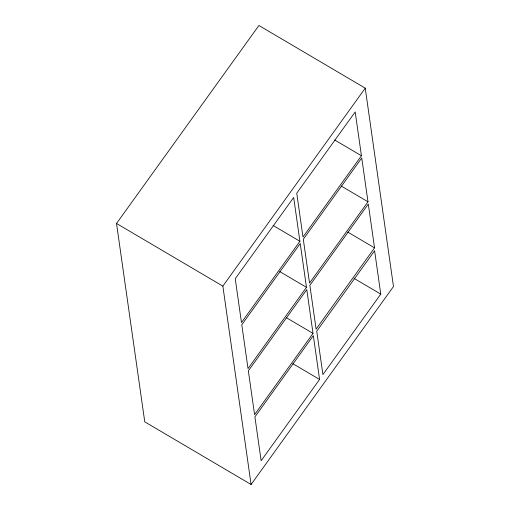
<?xml version="1.0" encoding="UTF-8"?>
<svg xmlns="http://www.w3.org/2000/svg" width="510" height="510" viewBox="0 0 510 510"><rect width="100%" height="100%" fill="white"/><g stroke="black" fill="none" stroke-linecap="round" stroke-linejoin="round"><path stroke-width="0.76" d="M116.522 223.476L258.908 25.5L365.243 88.153L393.478 286.524L251.092 484.5L144.757 421.846L116.522 223.476L222.857 286.129L251.092 484.5M222.857 286.129L365.243 88.153M299.918 241.281L241.472 322.543L235.231 278.728L293.683 197.466L299.918 241.281L273.162 225.516M361.431 155.748L302.985 237.016L296.75 193.201L355.196 111.932L361.431 155.748L334.681 139.982M306.472 287.34L248.026 368.603L241.791 324.787L300.237 243.525L306.472 287.34L279.716 271.575M367.99 201.807L309.538 283.069L303.303 239.254L361.749 157.992L367.99 201.807L341.235 186.042M313.025 333.4L254.579 414.662L248.344 370.846L306.791 289.578L313.025 333.4L286.269 317.634M374.544 247.866L316.098 329.128L309.863 285.313L368.309 204.051L374.544 247.866L347.788 232.101M380.772 294.117L322.913 374.569L316.735 331.181L374.601 250.729L380.772 294.117L354.023 278.352M319.585 379.453L261.133 460.721L254.898 416.906L313.344 335.637L319.585 379.453L292.829 363.694"/></g></svg>
